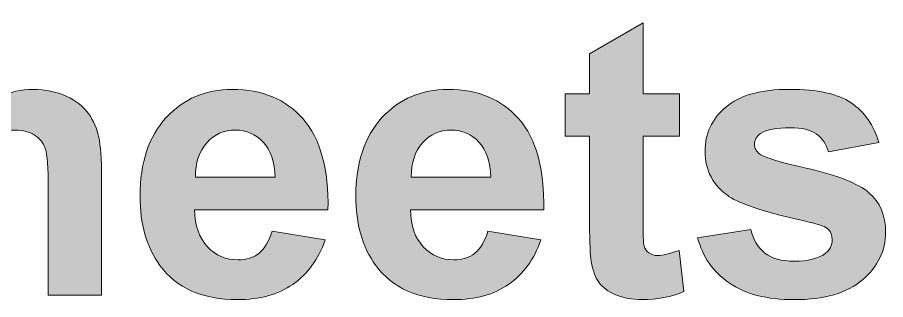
# Model space of a CAD drawing. Header units: inches. Extents: x 1117 to 1992, y -2324 to -585.
# Drawn here: x 1399.07 to 1419.37, y -644.14 to -637.54 of the extents above; entities that cross this region are included whole.
import ezdxf

# ---------------------------------------------------------------- set-up
doc = ezdxf.new("R2010")
doc.units = ezdxf.units.IN
doc.header["$MEASUREMENT"] = 0
doc.layers.add('Layer 1', color=7, linetype='Continuous')

# ---------------------------------------------------------------- blocks, each defined once
blk = doc.blocks.new('block 11')
at = {"layer": 'Layer 1', "true_color": 0x010101}
h = blk.add_hatch(color=18, dxfattribs=at)
h.dxf.hatch_style = 2
edge = h.paths.add_edge_path()
edge.add_spline(control_points=[(1398.003, -637.545), (1398.003, -637.545), (1398.003, -639.933), (1398.003, -639.933), (1398.404, -639.464), (1398.884, -639.229), (1399.442, -639.229), (1399.729, -639.229), (1399.987, -639.281), (1400.216, -639.388), (1400.447, -639.495), (1400.621, -639.631), (1400.738, -639.795), (1400.855, -639.961), (1400.934, -640.144), (1400.977, -640.345), (1401.02, -640.546), (1401.043, -640.857), (1401.043, -641.279), (1401.043, -641.279), (1401.043, -644.038), (1401.043, -644.038), (1401.043, -644.038), (1399.798, -644.038), (1399.798, -644.038), (1399.798, -644.038), (1399.798, -641.553), (1399.798, -641.553), (1399.798, -641.06), (1399.775, -640.747), (1399.727, -640.614), (1399.68, -640.481), (1399.596, -640.375), (1399.477, -640.298), (1399.357, -640.22), (1399.207, -640.181), (1399.028, -640.181), (1398.821, -640.181), (1398.637, -640.232), (1398.475, -640.332), (1398.313, -640.432), (1398.194, -640.584), (1398.118, -640.786), (1398.043, -640.987), (1398.005, -641.287), (1398.005, -641.682), (1398.005, -641.682), (1398.005, -644.04), (1398.005, -644.04), (1398.005, -644.04), (1396.761, -644.04), (1396.761, -644.04), (1396.761, -644.04), (1396.761, -637.545), (1396.761, -637.545), (1396.761, -637.545), (1398.003, -637.545), (1398.003, -637.545)], knot_values=[0, 0, 0, 0, 1, 1, 1, 2, 2, 2, 3, 3, 3, 4, 4, 4, 5, 5, 5, 6, 6, 6, 7, 7, 7, 8, 8, 8, 9, 9, 9, 10, 10, 10, 11, 11, 11, 12, 12, 12, 13, 13, 13, 14, 14, 14, 15, 15, 15, 16, 16, 16, 17, 17, 17, 18, 18, 18, 19, 19, 19, 19], degree=3, periodic=1)
h = blk.add_hatch(color=18, dxfattribs=at)
h.dxf.hatch_style = 2
edge = h.paths.add_edge_path()
edge.add_spline(control_points=[(1414.551, -639.334), (1414.551, -639.334), (1414.551, -640.326), (1414.551, -640.326), (1414.551, -640.326), (1413.7, -640.326), (1413.7, -640.326), (1413.7, -640.326), (1413.7, -642.222), (1413.7, -642.222), (1413.7, -642.607), (1413.708, -642.83), (1413.723, -642.893), (1413.739, -642.957), (1413.776, -643.008), (1413.834, -643.05), (1413.891, -643.091), (1413.961, -643.113), (1414.044, -643.113), (1414.159, -643.113), (1414.326, -643.073), (1414.545, -642.992), (1414.545, -642.992), (1414.652, -643.957), (1414.652, -643.957), (1414.363, -644.082), (1414.035, -644.143), (1413.669, -644.143), (1413.443, -644.143), (1413.242, -644.106), (1413.061, -644.03), (1412.881, -643.955), (1412.749, -643.858), (1412.665, -643.738), (1412.582, -643.618), (1412.523, -643.457), (1412.49, -643.253), (1412.464, -643.109), (1412.451, -642.817), (1412.451, -642.377), (1412.451, -642.377), (1412.451, -640.326), (1412.451, -640.326), (1412.451, -640.326), (1411.88, -640.326), (1411.88, -640.326), (1411.88, -640.326), (1411.88, -639.334), (1411.88, -639.334), (1411.88, -639.334), (1412.451, -639.334), (1412.451, -639.334), (1412.451, -639.334), (1412.451, -638.4), (1412.451, -638.4), (1412.451, -638.4), (1413.7, -637.673), (1413.7, -637.673), (1413.7, -637.673), (1413.7, -639.334), (1413.7, -639.334), (1413.7, -639.334), (1414.551, -639.334), (1414.551, -639.334), (1414.551, -639.334), (1414.551, -639.334), (1414.551, -639.334)], knot_values=[0, 0, 0, 0, 1, 1, 1, 2, 2, 2, 3, 3, 3, 4, 4, 4, 5, 5, 5, 6, 6, 6, 7, 7, 7, 8, 8, 8, 9, 9, 9, 10, 10, 10, 11, 11, 11, 12, 12, 12, 13, 13, 13, 14, 14, 14, 15, 15, 15, 16, 16, 16, 17, 17, 17, 18, 18, 18, 19, 19, 19, 20, 20, 20, 21, 21, 21, 22, 22, 22, 22], degree=3, periodic=1)
h = blk.add_hatch(color=18, dxfattribs=at)
h.dxf.hatch_style = 2
edge = h.paths.add_edge_path()
edge.add_spline(control_points=[(1405.028, -642.541), (1405.028, -642.541), (1406.268, -642.749), (1406.268, -642.749), (1406.108, -643.204), (1405.856, -643.55), (1405.513, -643.788), (1405.167, -644.026), (1404.738, -644.144), (1404.221, -644.144), (1403.404, -644.144), (1402.798, -643.877), (1402.406, -643.343), (1402.095, -642.915), (1401.942, -642.374), (1401.942, -641.721), (1401.942, -640.942), (1402.146, -640.332), (1402.552, -639.89), (1402.959, -639.449), (1403.474, -639.228), (1404.097, -639.228), (1404.797, -639.228), (1405.351, -639.459), (1405.754, -639.921), (1406.159, -640.384), (1406.352, -641.091), (1406.335, -642.046), (1406.335, -642.046), (1403.217, -642.046), (1403.217, -642.046), (1403.224, -642.416), (1403.326, -642.702), (1403.518, -642.907), (1403.71, -643.113), (1403.949, -643.214), (1404.236, -643.214), (1404.431, -643.214), (1404.594, -643.162), (1404.727, -643.056), (1404.859, -642.949), (1404.96, -642.777), (1405.028, -642.541)], knot_values=[0, 0, 0, 0, 1, 1, 1, 2, 2, 2, 3, 3, 3, 4, 4, 4, 5, 5, 5, 6, 6, 6, 7, 7, 7, 8, 8, 8, 9, 9, 9, 10, 10, 10, 11, 11, 11, 12, 12, 12, 13, 13, 13, 14, 14, 14, 14], degree=3, periodic=1)
edge = h.paths.add_edge_path()
edge.add_spline(control_points=[(1405.099, -641.284), (1405.09, -640.923), (1404.997, -640.649), (1404.82, -640.462), (1404.642, -640.274), (1404.427, -640.18), (1404.173, -640.18), (1403.901, -640.18), (1403.677, -640.279), (1403.5, -640.477), (1403.323, -640.676), (1403.235, -640.943), (1403.239, -641.284), (1403.239, -641.284), (1405.099, -641.284), (1405.099, -641.284)], knot_values=[0, 0, 0, 0, 1, 1, 1, 2, 2, 2, 3, 3, 3, 4, 4, 4, 5, 5, 5, 5], degree=3, periodic=1)
h = blk.add_hatch(color=18, dxfattribs=at)
h.dxf.hatch_style = 2
edge = h.paths.add_edge_path()
edge.add_spline(control_points=[(1410.072, -642.541), (1410.072, -642.541), (1411.312, -642.749), (1411.312, -642.749), (1411.153, -643.204), (1410.901, -643.55), (1410.557, -643.788), (1410.212, -644.026), (1409.783, -644.144), (1409.266, -644.144), (1408.448, -644.144), (1407.843, -643.877), (1407.451, -643.343), (1407.139, -642.915), (1406.986, -642.374), (1406.986, -641.721), (1406.986, -640.942), (1407.189, -640.332), (1407.597, -639.89), (1408.003, -639.449), (1408.519, -639.228), (1409.143, -639.228), (1409.841, -639.228), (1410.395, -639.459), (1410.798, -639.921), (1411.202, -640.384), (1411.396, -641.091), (1411.379, -642.046), (1411.379, -642.046), (1408.261, -642.046), (1408.261, -642.046), (1408.268, -642.416), (1408.37, -642.702), (1408.562, -642.907), (1408.754, -643.113), (1408.995, -643.214), (1409.279, -643.214), (1409.474, -643.214), (1409.638, -643.162), (1409.771, -643.056), (1409.904, -642.949), (1410.004, -642.777), (1410.072, -642.541)], knot_values=[0, 0, 0, 0, 1, 1, 1, 2, 2, 2, 3, 3, 3, 4, 4, 4, 5, 5, 5, 6, 6, 6, 7, 7, 7, 8, 8, 8, 9, 9, 9, 10, 10, 10, 11, 11, 11, 12, 12, 12, 13, 13, 13, 14, 14, 14, 14], degree=3, periodic=1)
edge = h.paths.add_edge_path()
edge.add_spline(control_points=[(1410.143, -641.284), (1410.134, -640.923), (1410.041, -640.649), (1409.864, -640.462), (1409.687, -640.274), (1409.471, -640.18), (1409.218, -640.18), (1408.945, -640.18), (1408.721, -640.279), (1408.544, -640.477), (1408.367, -640.676), (1408.28, -640.943), (1408.283, -641.284), (1408.283, -641.284), (1410.143, -641.284), (1410.143, -641.284)], knot_values=[0, 0, 0, 0, 1, 1, 1, 2, 2, 2, 3, 3, 3, 4, 4, 4, 5, 5, 5, 5], degree=3, periodic=1)
h = blk.add_hatch(color=18, dxfattribs=at)
h.dxf.hatch_style = 2
edge = h.paths.add_edge_path()
edge.add_spline(control_points=[(1414.976, -642.696), (1414.976, -642.696), (1416.223, -642.506), (1416.223, -642.506), (1416.277, -642.748), (1416.384, -642.932), (1416.547, -643.057), (1416.711, -643.182), (1416.937, -643.245), (1417.23, -643.245), (1417.552, -643.245), (1417.794, -643.187), (1417.956, -643.068), (1418.067, -642.986), (1418.12, -642.874), (1418.12, -642.736), (1418.12, -642.642), (1418.091, -642.564), (1418.032, -642.502), (1417.97, -642.443), (1417.832, -642.389), (1417.615, -642.338), (1416.611, -642.116), (1415.976, -641.914), (1415.707, -641.731), (1415.335, -641.476), (1415.149, -641.123), (1415.149, -640.672), (1415.149, -640.265), (1415.309, -639.922), (1415.631, -639.645), (1415.953, -639.367), (1416.452, -639.228), (1417.128, -639.228), (1417.772, -639.228), (1418.25, -639.333), (1418.563, -639.543), (1418.876, -639.753), (1419.092, -640.064), (1419.21, -640.473), (1419.21, -640.473), (1418.036, -640.69), (1418.036, -640.69), (1417.985, -640.507), (1417.891, -640.367), (1417.749, -640.27), (1417.61, -640.173), (1417.409, -640.124), (1417.149, -640.124), (1416.822, -640.124), (1416.587, -640.17), (1416.446, -640.262), (1416.351, -640.327), (1416.305, -640.411), (1416.305, -640.514), (1416.305, -640.603), (1416.346, -640.678), (1416.429, -640.741), (1416.541, -640.823), (1416.929, -640.94), (1417.592, -641.09), (1418.256, -641.241), (1418.717, -641.425), (1418.981, -641.644), (1419.241, -641.865), (1419.37, -642.174), (1419.37, -642.57), (1419.37, -643.001), (1419.19, -643.371), (1418.831, -643.68), (1418.471, -643.99), (1417.938, -644.145), (1417.232, -644.145), (1416.591, -644.145), (1416.084, -644.015), (1415.711, -643.755), (1415.336, -643.495), (1415.09, -643.142), (1414.976, -642.696)], knot_values=[0, 0, 0, 0, 1, 1, 1, 2, 2, 2, 3, 3, 3, 4, 4, 4, 5, 5, 5, 6, 6, 6, 7, 7, 7, 8, 8, 8, 9, 9, 9, 10, 10, 10, 11, 11, 11, 12, 12, 12, 13, 13, 13, 14, 14, 14, 15, 15, 15, 16, 16, 16, 17, 17, 17, 18, 18, 18, 19, 19, 19, 20, 20, 20, 21, 21, 21, 22, 22, 22, 23, 23, 23, 24, 24, 24, 25, 25, 25, 26, 26, 26, 26], degree=3, periodic=1)
at = {"layer": 'Layer 1', "lineweight": 0}
for points, knots in [([(1398.003, -637.545), (1398.003, -637.545), (1398.003, -639.933), (1398.003, -639.933), (1398.404, -639.464), (1398.884, -639.229), (1399.442, -639.229), (1399.729, -639.229), (1399.987, -639.281), (1400.216, -639.388), (1400.447, -639.495), (1400.621, -639.631), (1400.738, -639.795), (1400.855, -639.961), (1400.934, -640.144), (1400.977, -640.345), (1401.02, -640.546), (1401.043, -640.857), (1401.043, -641.279), (1401.043, -641.279), (1401.043, -644.038), (1401.043, -644.038), (1401.043, -644.038), (1399.798, -644.038), (1399.798, -644.038), (1399.798, -644.038), (1399.798, -641.553), (1399.798, -641.553), (1399.798, -641.06), (1399.775, -640.747), (1399.727, -640.614), (1399.68, -640.481), (1399.596, -640.375), (1399.477, -640.298), (1399.357, -640.22), (1399.207, -640.181), (1399.028, -640.181), (1398.821, -640.181), (1398.637, -640.232), (1398.475, -640.332), (1398.313, -640.432), (1398.194, -640.584), (1398.118, -640.786), (1398.043, -640.987), (1398.005, -641.287), (1398.005, -641.682), (1398.005, -641.682), (1398.005, -644.04), (1398.005, -644.04), (1398.005, -644.04), (1396.761, -644.04), (1396.761, -644.04), (1396.761, -644.04), (1396.761, -637.545), (1396.761, -637.545), (1396.761, -637.545), (1398.003, -637.545), (1398.003, -637.545)], [0, 0, 0, 0, 1, 1, 1, 2, 2, 2, 3, 3, 3, 4, 4, 4, 5, 5, 5, 6, 6, 6, 7, 7, 7, 8, 8, 8, 9, 9, 9, 10, 10, 10, 11, 11, 11, 12, 12, 12, 13, 13, 13, 14, 14, 14, 15, 15, 15, 16, 16, 16, 17, 17, 17, 18, 18, 18, 19, 19, 19, 19]), ([(1414.551, -639.334), (1414.551, -639.334), (1414.551, -640.326), (1414.551, -640.326), (1414.551, -640.326), (1413.7, -640.326), (1413.7, -640.326), (1413.7, -640.326), (1413.7, -642.222), (1413.7, -642.222), (1413.7, -642.607), (1413.708, -642.83), (1413.723, -642.893), (1413.739, -642.957), (1413.776, -643.008), (1413.834, -643.05), (1413.891, -643.091), (1413.961, -643.113), (1414.044, -643.113), (1414.159, -643.113), (1414.326, -643.073), (1414.545, -642.992), (1414.545, -642.992), (1414.652, -643.957), (1414.652, -643.957), (1414.363, -644.082), (1414.035, -644.143), (1413.669, -644.143), (1413.443, -644.143), (1413.242, -644.106), (1413.061, -644.03), (1412.881, -643.955), (1412.749, -643.858), (1412.665, -643.738), (1412.582, -643.618), (1412.523, -643.457), (1412.49, -643.253), (1412.464, -643.109), (1412.451, -642.817), (1412.451, -642.377), (1412.451, -642.377), (1412.451, -640.326), (1412.451, -640.326), (1412.451, -640.326), (1411.88, -640.326), (1411.88, -640.326), (1411.88, -640.326), (1411.88, -639.334), (1411.88, -639.334), (1411.88, -639.334), (1412.451, -639.334), (1412.451, -639.334), (1412.451, -639.334), (1412.451, -638.4), (1412.451, -638.4), (1412.451, -638.4), (1413.7, -637.673), (1413.7, -637.673), (1413.7, -637.673), (1413.7, -639.334), (1413.7, -639.334), (1413.7, -639.334), (1414.551, -639.334), (1414.551, -639.334), (1414.551, -639.334), (1414.551, -639.334), (1414.551, -639.334)], [0, 0, 0, 0, 1, 1, 1, 2, 2, 2, 3, 3, 3, 4, 4, 4, 5, 5, 5, 6, 6, 6, 7, 7, 7, 8, 8, 8, 9, 9, 9, 10, 10, 10, 11, 11, 11, 12, 12, 12, 13, 13, 13, 14, 14, 14, 15, 15, 15, 16, 16, 16, 17, 17, 17, 18, 18, 18, 19, 19, 19, 20, 20, 20, 21, 21, 21, 22, 22, 22, 22]), ([(1405.028, -642.541), (1405.028, -642.541), (1406.268, -642.749), (1406.268, -642.749), (1406.108, -643.204), (1405.856, -643.55), (1405.513, -643.788), (1405.167, -644.026), (1404.738, -644.144), (1404.221, -644.144), (1403.404, -644.144), (1402.798, -643.877), (1402.406, -643.343), (1402.095, -642.915), (1401.942, -642.374), (1401.942, -641.721), (1401.942, -640.942), (1402.146, -640.332), (1402.552, -639.89), (1402.959, -639.449), (1403.474, -639.228), (1404.097, -639.228), (1404.797, -639.228), (1405.351, -639.459), (1405.754, -639.921), (1406.159, -640.384), (1406.352, -641.091), (1406.335, -642.046), (1406.335, -642.046), (1403.217, -642.046), (1403.217, -642.046), (1403.224, -642.416), (1403.326, -642.702), (1403.518, -642.907), (1403.71, -643.113), (1403.949, -643.214), (1404.236, -643.214), (1404.431, -643.214), (1404.594, -643.162), (1404.727, -643.056), (1404.859, -642.949), (1404.96, -642.777), (1405.028, -642.541)], [0, 0, 0, 0, 1, 1, 1, 2, 2, 2, 3, 3, 3, 4, 4, 4, 5, 5, 5, 6, 6, 6, 7, 7, 7, 8, 8, 8, 9, 9, 9, 10, 10, 10, 11, 11, 11, 12, 12, 12, 13, 13, 13, 14, 14, 14, 14]), ([(1410.072, -642.541), (1410.072, -642.541), (1411.312, -642.749), (1411.312, -642.749), (1411.153, -643.204), (1410.901, -643.55), (1410.557, -643.788), (1410.212, -644.026), (1409.783, -644.144), (1409.266, -644.144), (1408.448, -644.144), (1407.843, -643.877), (1407.451, -643.343), (1407.139, -642.915), (1406.986, -642.374), (1406.986, -641.721), (1406.986, -640.942), (1407.189, -640.332), (1407.597, -639.89), (1408.003, -639.449), (1408.519, -639.228), (1409.143, -639.228), (1409.841, -639.228), (1410.395, -639.459), (1410.798, -639.921), (1411.202, -640.384), (1411.396, -641.091), (1411.379, -642.046), (1411.379, -642.046), (1408.261, -642.046), (1408.261, -642.046), (1408.268, -642.416), (1408.37, -642.702), (1408.562, -642.907), (1408.754, -643.113), (1408.995, -643.214), (1409.279, -643.214), (1409.474, -643.214), (1409.638, -643.162), (1409.771, -643.056), (1409.904, -642.949), (1410.004, -642.777), (1410.072, -642.541)], [0, 0, 0, 0, 1, 1, 1, 2, 2, 2, 3, 3, 3, 4, 4, 4, 5, 5, 5, 6, 6, 6, 7, 7, 7, 8, 8, 8, 9, 9, 9, 10, 10, 10, 11, 11, 11, 12, 12, 12, 13, 13, 13, 14, 14, 14, 14]), ([(1414.976, -642.696), (1414.976, -642.696), (1416.223, -642.506), (1416.223, -642.506), (1416.277, -642.748), (1416.384, -642.932), (1416.547, -643.057), (1416.711, -643.182), (1416.937, -643.245), (1417.23, -643.245), (1417.552, -643.245), (1417.794, -643.187), (1417.956, -643.068), (1418.067, -642.986), (1418.12, -642.874), (1418.12, -642.736), (1418.12, -642.642), (1418.091, -642.564), (1418.032, -642.502), (1417.97, -642.443), (1417.832, -642.389), (1417.615, -642.338), (1416.611, -642.116), (1415.976, -641.914), (1415.707, -641.731), (1415.335, -641.476), (1415.149, -641.123), (1415.149, -640.672), (1415.149, -640.265), (1415.309, -639.922), (1415.631, -639.645), (1415.953, -639.367), (1416.452, -639.228), (1417.128, -639.228), (1417.772, -639.228), (1418.25, -639.333), (1418.563, -639.543), (1418.876, -639.753), (1419.092, -640.064), (1419.21, -640.473), (1419.21, -640.473), (1418.036, -640.69), (1418.036, -640.69), (1417.985, -640.507), (1417.891, -640.367), (1417.749, -640.27), (1417.61, -640.173), (1417.409, -640.124), (1417.149, -640.124), (1416.822, -640.124), (1416.587, -640.17), (1416.446, -640.262), (1416.351, -640.327), (1416.305, -640.411), (1416.305, -640.514), (1416.305, -640.603), (1416.346, -640.678), (1416.429, -640.741), (1416.541, -640.823), (1416.929, -640.94), (1417.592, -641.09), (1418.256, -641.241), (1418.717, -641.425), (1418.981, -641.644), (1419.241, -641.865), (1419.37, -642.174), (1419.37, -642.57), (1419.37, -643.001), (1419.19, -643.371), (1418.831, -643.68), (1418.471, -643.99), (1417.938, -644.145), (1417.232, -644.145), (1416.591, -644.145), (1416.084, -644.015), (1415.711, -643.755), (1415.336, -643.495), (1415.09, -643.142), (1414.976, -642.696)], [0, 0, 0, 0, 1, 1, 1, 2, 2, 2, 3, 3, 3, 4, 4, 4, 5, 5, 5, 6, 6, 6, 7, 7, 7, 8, 8, 8, 9, 9, 9, 10, 10, 10, 11, 11, 11, 12, 12, 12, 13, 13, 13, 14, 14, 14, 15, 15, 15, 16, 16, 16, 17, 17, 17, 18, 18, 18, 19, 19, 19, 20, 20, 20, 21, 21, 21, 22, 22, 22, 23, 23, 23, 24, 24, 24, 25, 25, 25, 26, 26, 26, 26]), ([(1405.099, -641.284), (1405.09, -640.923), (1404.997, -640.649), (1404.82, -640.462), (1404.642, -640.274), (1404.427, -640.18), (1404.173, -640.18), (1403.901, -640.18), (1403.677, -640.279), (1403.5, -640.477), (1403.323, -640.676), (1403.235, -640.943), (1403.239, -641.284), (1403.239, -641.284), (1405.099, -641.284), (1405.099, -641.284)], [0, 0, 0, 0, 1, 1, 1, 2, 2, 2, 3, 3, 3, 4, 4, 4, 5, 5, 5, 5]), ([(1410.143, -641.284), (1410.134, -640.923), (1410.041, -640.649), (1409.864, -640.462), (1409.687, -640.274), (1409.471, -640.18), (1409.218, -640.18), (1408.945, -640.18), (1408.721, -640.279), (1408.544, -640.477), (1408.367, -640.676), (1408.28, -640.943), (1408.283, -641.284), (1408.283, -641.284), (1410.143, -641.284), (1410.143, -641.284)], [0, 0, 0, 0, 1, 1, 1, 2, 2, 2, 3, 3, 3, 4, 4, 4, 5, 5, 5, 5])]:
    blk.add_open_spline(points, degree=3, knots=knots, dxfattribs=at)
blk = doc.blocks.new('block 9')
at = {"layer": 'Layer 1'}
blk.add_blockref('block 11', (0, 0), dxfattribs=at)

msp = doc.modelspace()

# ---------------------------------------------------------------- block references
at = {"layer": 'Layer 1'}
msp.add_blockref('block 9', (0, 0), dxfattribs=at)

doc.saveas('drawing.dxf')
